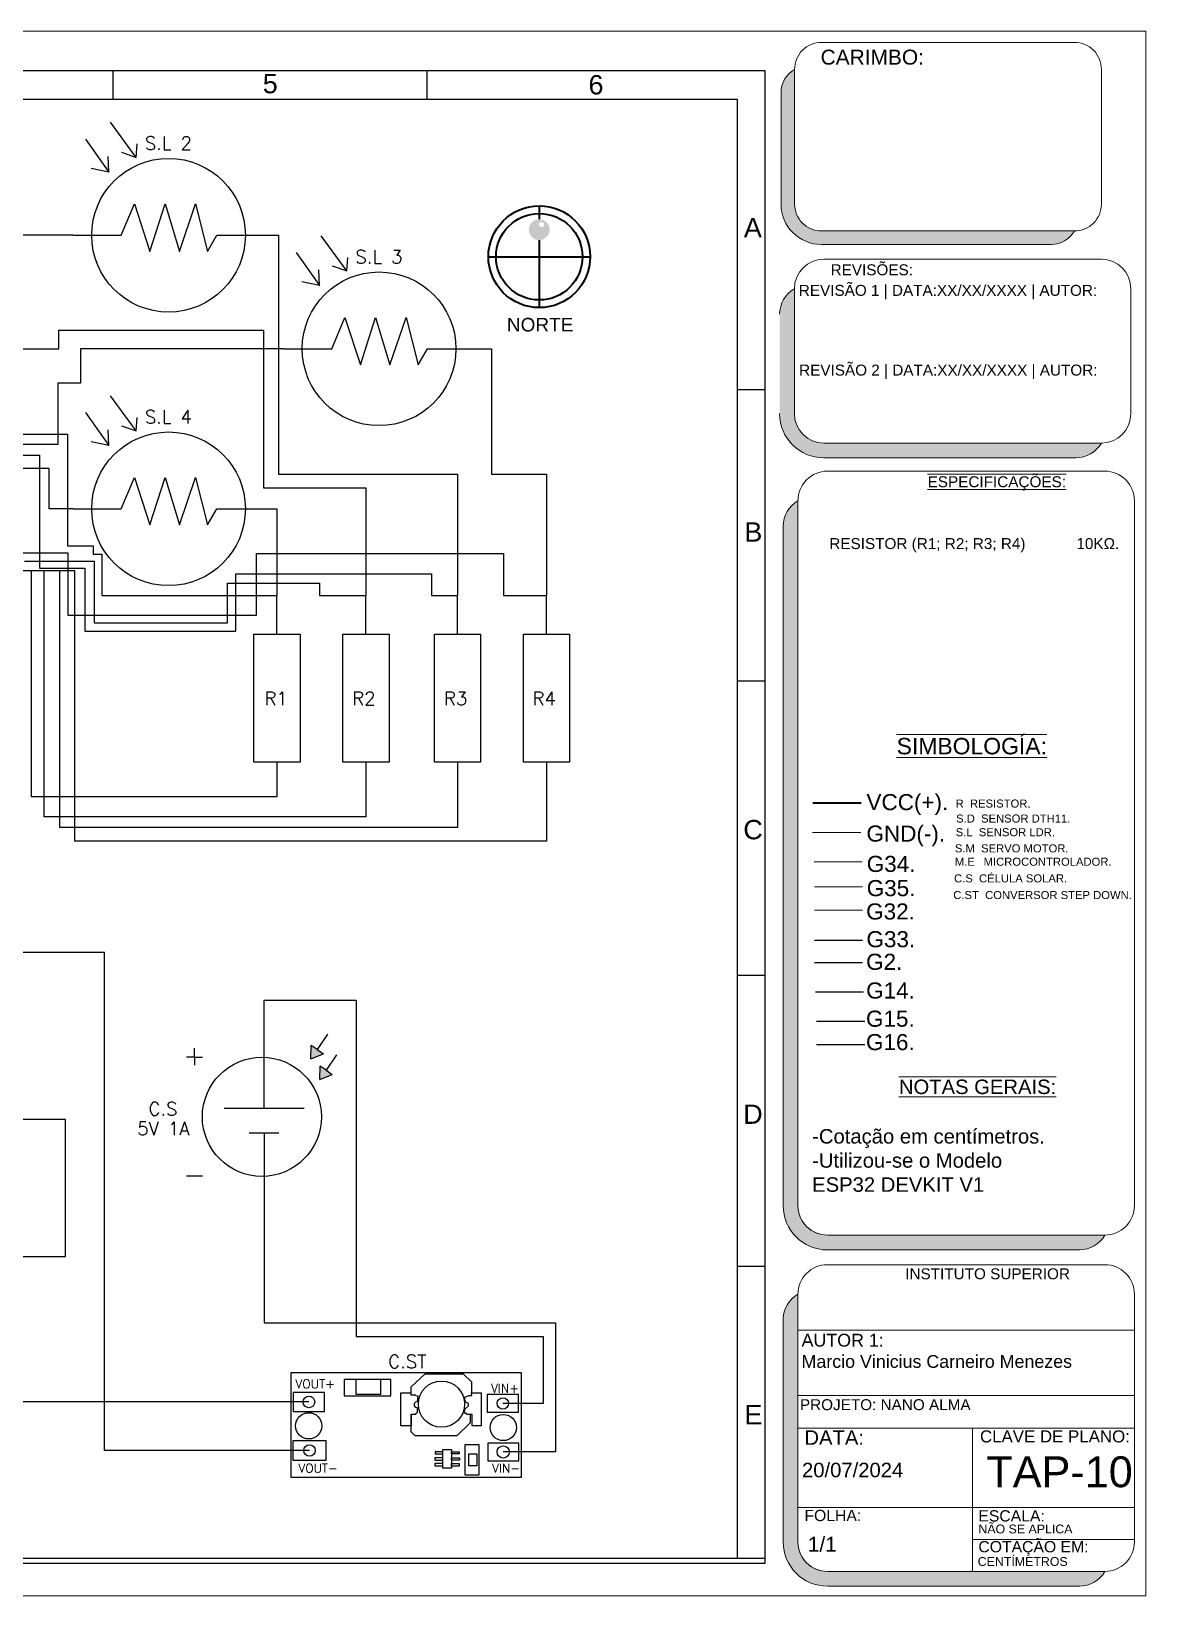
# Model space of a CAD drawing. Header units: inches. Extents: x 24 to 314, y 15 to 209.
# Drawn here: x 175 to 313.5, y 14.5 to 209 of the extents above; entities that cross this region are included whole.
import ezdxf
from ezdxf.enums import TextEntityAlignment as Align

# ---------------------------------------------------------------- set-up
doc = ezdxf.new("R2010")
doc.units = ezdxf.units.IN
doc.layers.add('1', color=1, linetype='Continuous')
for name, color, linetype, lineweight in [('MURO TABLAROCA', 100, 'Continuous', 15), ('MUROS', 1, 'Continuous', 40), ('PUERTAS', 33, 'LÍMITE2', 9), ('TEXTOS', 11, 'Continuous', 13), ('TRAZOS 1', 70, 'Continuous', 9), ('TRAZOS 3', 50, 'Continuous', 9)]:
    doc.layers.add(name, color=color, linetype=linetype, lineweight=lineweight)
doc.styles.add('ROMANS', font='romans', dxfattribs={"height": 1.5})
doc.linetypes.add('LÍMITE2', pattern='A,6.35,-2.54,[132,ltypeshp.shx,S=2.54,R=0,X=-2.54,Y=0],-2.54,25.4', length=36.83)

# ---------------------------------------------------------------- blocks, each defined once
blk = doc.blocks.new('NORTE 2')
at = {"layer": 'TRAZOS 1', "linetype": 'ByBlock', "ltscale": 0.001}
h = blk.add_hatch(color=1, dxfattribs=at)
h.set_gradient(color1=(255, 0, 0), color2=(255, 128, 128), one_color=1, tint=0.75)
h.paths.add_polyline_path([(-2.84, 0, 1), (-6.36, 0, 1)])
h.paths.add_polyline_path([(-5.9, 0.38, -1), (-5.02, 0.38, -1)], flags=16)
at = {"layer": 'MUROS'}
for p, q in [((0, -8.65), (0, 8.65)), ((-8.65, 0), (-6.36, 0)), ((-2.84, 0), (8.65, 0))]:
    blk.add_line(p, q, dxfattribs=at)
for radius in [8.65, 7.35]:
    blk.add_circle((0, 0), radius, dxfattribs=at)

msp = doc.modelspace()

# ---------------------------------------------------------------- hatches: boundary and pattern name
at = {"layer": '1'}
h = msp.add_hatch(color=7, dxfattribs=at)
h.paths.add_polyline_path([(210.87, 80.34), (210.85, 78.68), (212.39, 79.32), (211.63, 79.83)])
h.paths.add_polyline_path([(209.76, 82.9), (209.74, 81.24), (211.28, 81.88), (210.52, 82.39)])
at = {"layer": 'MUROS', "linetype": 'ByBlock', "ltscale": 0.001}
h = msp.add_hatch(color=252, dxfattribs=at)
h.set_gradient(color1=(132, 132, 132), color2=(148, 148, 148), one_color=1, tint=0.58)
h.paths.add_polyline_path([(273.5, 157.78, -0.414214), (269.83, 161.46), (269.83, 176.98, 0.267949), (267.99, 173.8), (267.99, 161.46, 0.414214), (273.5, 155.95), (304.81, 155.95, 0.267949), (307.99, 157.78)])
at = {"layer": 'MUROS', "linetype": 'ByBlock', "ltscale": 0.01}
h = msp.add_hatch(color=8, dxfattribs=at)
h.set_gradient(color1=(128, 128, 128), color2=(163, 163, 163), one_color=1, tint=0.64)
edge = h.paths.add_edge_path()
edge.add_arc((272.11, 147.44), 3.67, 120, 180)
edge.add_line((268.43, 147.44), (268.43, 63.01))
edge.add_arc((273.94, 63.01), 5.51, 180, 270)
edge.add_line((273.94, 57.5), (305.25, 57.5))
edge.add_arc((305.25, 61.17), 3.67, 270, 330)
edge.add_line((308.43, 59.34), (273.94, 59.34))
edge.add_arc((273.94, 63.01), 3.67, 180, 270, ccw=False)
edge.add_line((270.27, 63.01), (270.27, 150.62))
h = msp.add_hatch(color=8, dxfattribs=at)
h.set_gradient(color1=(128, 128, 128), color2=(163, 163, 163), one_color=1, tint=0.64)
edge = h.paths.add_edge_path()
edge.add_arc((305.25, 19.37), 3.67, 270, 330)
edge.add_line((308.43, 17.54), (273.94, 17.54))
edge.add_arc((273.94, 21.21), 3.67, 180, 270, ccw=False)
edge.add_line((270.27, 21.21), (270.27, 51.99))
edge.add_arc((272.1, 48.81), 3.67, 119.9036, 176.9058)
edge.add_line((268.43, 49.01), (268.43, 21.21))
edge.add_arc((273.94, 21.21), 5.51, 180, 270)
edge.add_line((273.94, 15.7), (305.25, 15.7))
at = {"layer": 'PUERTAS', "linetype": 'ByBlock', "ltscale": 0.001}
h = msp.add_hatch(color=253, dxfattribs=at)
h.set_gradient(color1=(173, 173, 173), color2=(179, 179, 179), one_color=1, tint=0.7)
h.paths.add_polyline_path([(273.2, 184.15, -0.414214), (269.85, 187.5), (269.85, 204.24, 0.268351), (268.17, 201.32), (268.17, 187.5, 0.414214), (273.2, 182.47), (301.75, 182.47, 0.267083), (304.65, 184.15)])

# ---------------------------------------------------------------- linework, layer by layer
at = {"color": 0}
for p, q in [((188.02, 193.29), (184.83, 197.67)), ((181.72, 195.57), (184.62, 191.47)), ((188.02, 193.29), (188.14, 194.98)), ((184.62, 191.47), (184.53, 193.42)), ((186.2, 193.95), (188.02, 193.29)), ((184.62, 191.47), (182.42, 191.93)), ((214.19, 179.18), (211, 183.56)), ((207.89, 181.46), (210.79, 177.36)), ((214.19, 179.18), (214.32, 180.87)), ((210.79, 177.36), (210.7, 179.31)), ((212.37, 179.84), (214.19, 179.18)), ((210.79, 177.36), (208.59, 177.82)), ((188.02, 159.29), (184.83, 163.67)), ((181.72, 161.57), (184.62, 157.47)), ((186.2, 159.95), (188.02, 159.29)), ((188.02, 159.29), (188.14, 160.98)), ((184.62, 157.47), (182.42, 157.93)), ((184.62, 157.47), (184.53, 159.42)), ((205.52, 134.05), (205.52, 138.86)), ((216.58, 134.05), (216.58, 138.86)), ((227.96, 134.05), (227.96, 138.86)), ((239.02, 134.05), (239.02, 138.86)), ((205.52, 118.14), (205.52, 113.83)), ((216.58, 118.14), (216.58, 113.83)), ((227.96, 118.14), (227.96, 113.83)), ((239.02, 118.14), (239.02, 113.83)), ((203.91, 75.13), (203.91, 78.28)), ((198.95, 75.13), (208.88, 75.13)), ((205.74, 72), (202.08, 72)), ((222.19, 40.49), (223.93, 42.08)), ((223.93, 42.08), (228.68, 42.08)), ((228.68, 42.08), (229.71, 41.09)), ((229.71, 41.09), (229.71, 39.74)), ((222.19, 39.45), (222.19, 40.49)), ((222.73, 39.45), (222.19, 39.45)), ((222.78, 39.37), (222.73, 39.45)), ((223.07, 39.3), (222.78, 39.37)), ((222.98, 38.65), (223.07, 39.3)), ((228.86, 39.21), (229.35, 39.4)), ((228.9, 38.62), (228.86, 39.21)), ((229.35, 39.4), (229.72, 39.4)), ((229.71, 39.74), (230.89, 39.74)), ((229.72, 39.4), (229.71, 39.74)), ((230.89, 39.74), (230.89, 35.63)), ((222.19, 34.88), (222.19, 37.1)), ((222.19, 37.1), (222.69, 37.1)), ((222.6, 38.46), (222.78, 38.6)), ((222.6, 38.11), (222.6, 38.46)), ((222.77, 37.93), (222.6, 38.11)), ((222.69, 37.1), (223, 37.31)), ((223, 37.88), (222.77, 37.93)), ((222.78, 38.6), (222.98, 38.65)), ((223, 37.31), (223, 37.88)), ((228.8, 37.2), (228.81, 37.47)), ((229.05, 37.2), (228.8, 37.2)), ((228.81, 37.47), (228.9, 37.75)), ((229.31, 38.39), (228.9, 38.62)), ((228.9, 37.75), (229.32, 38.1)), ((229.16, 37.06), (229.05, 37.2)), ((229.52, 37.06), (229.16, 37.06)), ((229.32, 38.1), (229.31, 38.39)), ((229.79, 37.06), (229.52, 37.06)), ((229.52, 37.06), (229.52, 35.99)), ((229.79, 35.63), (229.79, 37.06)), ((229.52, 35.99), (227.89, 34.38)), ((230.89, 35.63), (229.79, 35.63)), ((222.71, 34.38), (222.19, 34.88)), ((227.89, 34.38), (222.71, 34.38))]:
    msp.add_line(p, q, dxfattribs=at)
at = {"color": 1}
for p, q in [((180.17, 183.62), (112.41, 183.62)), ((206.34, 169.51), (181.09, 169.51)), ((181.09, 169.51), (181.09, 165.23)), ((181.09, 165.23), (178.28, 165.23)), ((178.28, 165.23), (178.28, 157.61)), ((178.28, 157.61), (112.41, 157.61)), ((177.22, 154.62), (112.41, 154.62)), ((177.22, 149.62), (177.22, 154.62)), ((180.17, 149.62), (177.22, 149.62)), ((203.91, 88.53), (215.38, 88.53)), ((215.38, 88.53), (215.38, 46.73)), ((215.38, 46.73), (238.6, 46.73)), ((238.6, 46.73), (238.6, 38.42)), ((209.49, 38.6), (116.92, 38.6)), ((238.6, 38.42), (233.6, 38.42))]:
    msp.add_line(p, q, dxfattribs=at)
at = {"color": 5}
for p, q in [((204.27, 183.62), (205.72, 183.62)), ((205.72, 183.62), (205.72, 153.92)), ((178.39, 169.51), (178.39, 171.81)), ((178.39, 171.81), (203.85, 171.81)), ((203.85, 171.81), (203.85, 152.21)), ((175.91, 169.51), (178.39, 169.51)), ((230.44, 169.51), (232.18, 169.51)), ((232.18, 169.51), (232.18, 153.92)), ((205.72, 153.92), (227.96, 153.92)), ((227.96, 153.92), (227.96, 138.86)), ((232.18, 153.92), (239.02, 153.92)), ((239.02, 153.92), (239.02, 138.86)), ((203.85, 152.21), (216.58, 152.21)), ((216.58, 152.21), (216.58, 138.86)), ((204.27, 149.62), (205.52, 149.62)), ((205.52, 149.62), (205.52, 138.86)), ((175.02, 141.92), (168.76, 141.88)), ((175.02, 113.83), (175.02, 141.92)), ((176.58, 141.92), (175.02, 141.92)), ((176.58, 111.33), (176.58, 141.92)), ((178.53, 141.92), (176.58, 141.92)), ((178.53, 110), (178.53, 141.92)), ((180.4, 141.92), (178.53, 141.92)), ((180.4, 108.31), (180.4, 141.92)), ((205.52, 113.83), (175.02, 113.83)), ((216.58, 113.83), (216.58, 111.33)), ((227.96, 113.83), (227.96, 110)), ((239.02, 113.83), (239.02, 108.31)), ((216.58, 111.33), (176.58, 111.33)), ((227.96, 110), (178.53, 110)), ((239.02, 108.31), (180.4, 108.31)), ((184.07, 94.46), (173.08, 94.46)), ((184.07, 32.57), (184.07, 94.46)), ((203.91, 59.36), (203.91, 48.43)), ((203.91, 48.43), (240.13, 48.43)), ((240.13, 48.43), (240.13, 32.38)), ((209.56, 32.57), (184.07, 32.57)), ((240.13, 32.38), (233.65, 32.38))]:
    msp.add_line(p, q, dxfattribs=at)
at = {"color": 30}
for p, q in [((110.6, 158.88), (179.48, 158.88)), ((179.48, 158.88), (179.48, 145.03)), ((179.48, 145.03), (182.67, 145.03)), ((182.67, 145.03), (182.67, 143.96)), ((182.67, 143.96), (183.74, 143.96)), ((183.74, 143.96), (183.74, 138.86)), ((183.74, 138.86), (205.52, 138.86))]:
    msp.add_line(p, q, dxfattribs=at)
at = {"color": 74}
for p, q in [((114.18, 156.27), (176.02, 156.27)), ((176.02, 156.27), (176.02, 142.25)), ((176.02, 142.25), (181.65, 142.25)), ((181.65, 142.25), (181.65, 134.39)), ((200.4, 134.39), (200.4, 141.55)), ((200.4, 141.55), (224.71, 141.55)), ((224.71, 141.55), (224.71, 138.86)), ((224.71, 138.86), (227.96, 138.86)), ((181.65, 134.39), (200.4, 134.39)), ((272.33, 96.02), (278.29, 96.02))]:
    msp.add_line(p, q, dxfattribs=at)
at = {"color": 212}
for p, q in [((173.28, 144.16), (179.52, 144.16)), ((179.52, 144.16), (179.52, 136.4)), ((202.98, 136.4), (202.98, 144.06)), ((202.98, 144.06), (233.68, 144.06)), ((233.68, 144.06), (233.68, 138.86)), ((233.68, 138.86), (239.02, 138.86)), ((179.52, 136.4), (202.98, 136.4))]:
    msp.add_line(p, q, dxfattribs=at)
at = {"color": 40}
for p, q in [((174.15, 143.12), (182.79, 143.12)), ((182.79, 143.12), (182.79, 135.45)), ((199.37, 135.45), (199.37, 140.36)), ((199.37, 140.36), (210.8, 140.36)), ((210.8, 140.36), (210.8, 138.86)), ((210.8, 138.86), (216.58, 138.86)), ((182.79, 135.45), (199.37, 135.45))]:
    msp.add_line(p, q, dxfattribs=at)
at = {"color": 23}
for p, q in [((272.33, 93.24), (278.29, 93.24)), ((179.22, 73.71), (168.69, 73.71)), ((179.22, 56.67), (179.22, 73.71)), ((163.58, 56.67), (179.22, 56.67))]:
    msp.add_line(p, q, dxfattribs=at)
at = {"color": 140}
msp.add_line((272.44, 89.58), (278.41, 89.58), dxfattribs=at)
at = {"color": 134}
msp.add_line((272.6, 85.94), (278.57, 85.94), dxfattribs=at)
for p, q in [((211.8, 84.3), (210.52, 82.39)), ((209.74, 81.24), (209.76, 82.9)), ((209.74, 81.24), (211.28, 81.88)), ((210.52, 82.39), (209.76, 82.9)), ((210.52, 82.39), (211.28, 81.88)), ((212.91, 81.73), (211.63, 79.83)), ((210.85, 78.68), (210.87, 80.34)), ((211.63, 79.83), (210.87, 80.34)), ((211.63, 79.83), (212.39, 79.32)), ((210.85, 78.68), (212.39, 79.32))]:
    msp.add_line(p, q)
at = {"color": 146}
msp.add_line((272.6, 83.02), (278.57, 83.02), dxfattribs=at)
at = {"color": 0}
for points in [[(202.65, 134.05), (208.4, 134.05), (208.4, 118.14), (202.65, 118.14)], [(213.71, 134.05), (219.46, 134.05), (219.46, 118.14), (213.71, 118.14)], [(225.08, 134.05), (230.83, 134.05), (230.83, 118.14), (225.08, 118.14)], [(236.14, 134.05), (241.89, 134.05), (241.89, 118.14), (236.14, 118.14)], [(207.3, 42.26), (235.85, 42.26), (235.85, 29.21), (207.3, 29.21)], [(213.87, 39.37), (219.66, 39.37), (219.66, 41.41), (213.87, 41.41)], [(215.31, 39.58), (218.43, 39.58), (218.43, 41.41), (215.31, 41.41)], [(207.54, 37.42), (211.44, 37.42), (211.44, 39.79), (207.54, 39.79)], [(231.66, 37.31), (235.54, 37.31), (235.54, 39.53), (231.66, 39.53)], [(207.54, 33.82), (211.57, 33.82), (211.57, 31.32), (207.54, 31.32)], [(228.92, 33.3), (230.61, 33.3), (230.61, 29.48), (228.92, 29.48)], [(231.73, 31.27), (235.57, 31.27), (235.57, 33.49), (231.73, 33.49)], [(226.14, 31.67), (225.14, 31.67), (225.14, 31.37), (226.14, 31.37)], [(226.14, 32.4), (225.17, 32.4), (225.17, 32.15), (226.14, 32.15)], [(226.14, 32.68), (227.21, 32.68), (227.21, 30.37), (226.14, 30.37)], [(227.21, 32.4), (228.16, 32.4), (228.16, 32.14), (227.21, 32.14)], [(227.21, 31.67), (228.2, 31.67), (228.2, 31.37), (227.21, 31.37)], [(229.37, 32.16), (230.36, 32.16), (230.36, 30.65), (229.37, 30.65)], [(226.14, 30.95), (225.12, 30.95), (225.12, 30.66), (226.14, 30.66)], [(227.21, 30.93), (228.17, 30.93), (228.17, 30.6), (227.21, 30.6)]]:
    msp.add_lwpolyline(points, close=True, dxfattribs=at)
msp.add_lwpolyline([(222.19, 37.1), (222.19, 35.63), (220.91, 35.63), (220.91, 39.73), (222.19, 39.73)], dxfattribs=at)
msp.add_circle((203.64, 74.04), 7.4)
for centre, radius in [((225.96, 38.33), 2.87), ((209.49, 38.6), 0.724), ((233.6, 38.42), 0.712), ((209.46, 35.63), 1.63), ((233.65, 35.42), 1.63), ((209.56, 32.57), 0.717), ((233.65, 32.38), 0.761)]:
    msp.add_circle(centre, radius, dxfattribs=at)
at = {"layer": '1', "color": 1}
for p, q in [((26.9, 204.08), (266.15, 204.08)), ((185.12, 204.08), (185.12, 200.53)), ((224.13, 204.08), (224.13, 200.53)), ((266.15, 204.08), (266.15, 18.51)), ((29.94, 200.53), (262.71, 200.53)), ((262.71, 200.53), (262.71, 19.19)), ((266.15, 164.39), (262.71, 164.39)), ((266.15, 128.2), (262.71, 128.2)), ((266.15, 91.62), (262.71, 91.62)), ((266.15, 55.43), (262.71, 55.43)), ((26.9, 19.19), (266.15, 19.19)), ((266.15, 18.51), (26.9, 18.51))]:
    msp.add_line(p, q, dxfattribs=at)
at = {"layer": '1', "color": 7}
for p, q in [((186.16, 183.62), (187.79, 187.52)), ((187.79, 187.52), (189.73, 181.61)), ((189.73, 181.61), (191.6, 187.52)), ((191.6, 187.52), (193.39, 181.61)), ((193.39, 181.61), (195.41, 187.52)), ((195.41, 187.52), (196.89, 181.61)), ((180.17, 183.62), (186.16, 183.62)), ((196.89, 181.61), (198.05, 183.62)), ((198.05, 183.62), (204.27, 183.62)), ((212.33, 169.51), (213.96, 173.41)), ((213.96, 173.41), (215.9, 167.5)), ((215.9, 167.5), (217.77, 173.41)), ((217.77, 173.41), (219.56, 167.5)), ((219.56, 167.5), (221.58, 173.41)), ((221.58, 173.41), (223.06, 167.5)), ((169.69, 169.51), (175.91, 169.51)), ((206.34, 169.51), (212.33, 169.51)), ((223.06, 167.5), (224.22, 169.51)), ((224.22, 169.51), (230.44, 169.51)), ((186.16, 149.62), (187.79, 153.52)), ((187.79, 153.52), (189.73, 147.61)), ((189.73, 147.61), (191.6, 153.52)), ((191.6, 153.52), (193.39, 147.61)), ((193.39, 147.61), (195.41, 153.52)), ((195.41, 153.52), (196.89, 147.61)), ((180.17, 149.62), (186.16, 149.62)), ((196.89, 147.61), (198.05, 149.62)), ((198.05, 149.62), (204.27, 149.62)), ((195.25, 81.44), (195.25, 82.58)), ((195.25, 81.44), (194.26, 81.44)), ((195.25, 81.44), (196.24, 81.44)), ((195.25, 81.44), (195.25, 80.47)), ((196.24, 66.65), (194.26, 66.65))]:
    msp.add_line(p, q, dxfattribs=at)
at = {"layer": '1', "color": 0}
for p, q in [((203.91, 78.28), (203.91, 88.53)), ((203.91, 72), (203.91, 59.36))]:
    msp.add_line(p, q, dxfattribs=at)
at = {"layer": '1', "color": 7}
for centre in [(192.04, 183.62), (218.21, 169.51), (192.04, 149.62)]:
    msp.add_circle(centre, 9.55, dxfattribs=at)
at = {"layer": 'MURO TABLAROCA', "color": 5, "linetype": 'ByBlock', "ltscale": 0.001}
msp.add_line((272.09, 109.4), (278.08, 109.4), dxfattribs=at)
at = {"layer": 'MURO TABLAROCA', "color": 6, "linetype": 'ByBlock', "ltscale": 0.001}
msp.add_line((272.27, 105.73), (278.25, 105.73), dxfattribs=at)
at = {"layer": 'MURO TABLAROCA', "color": 30, "linetype": 'ByBlock', "ltscale": 0.001}
msp.add_line((272.33, 102.64), (278.31, 102.64), dxfattribs=at)
at = {"layer": 'MURO TABLAROCA', "color": 40, "linetype": 'ByBlock', "ltscale": 0.001}
msp.add_line((272.33, 99.74), (278.31, 99.74), dxfattribs=at)
at = {"layer": 'MUROS', "linetype": 'ByBlock', "ltscale": 0.01}
msp.add_line((272.14, 113.08), (278.13, 113.08), dxfattribs=at)
at = {"layer": 'TRAZOS 3', "color": 1}
for p, q in [((268.17, 187.5), (268.17, 201.34)), ((301.75, 182.47), (273.2, 182.47)), ((273.5, 180.65), (307.99, 180.65)), ((269.83, 161.46), (269.83, 176.98)), ((311.66, 176.98), (311.66, 161.46)), ((307.99, 157.78), (273.5, 157.78)), ((304.81, 155.95), (273.5, 155.95)), ((270.27, 63.01), (270.27, 150.62)), ((268.43, 63.01), (268.43, 147.44)), ((308.43, 59.34), (273.94, 59.34)), ((305.25, 57.5), (273.94, 57.5)), ((270.27, 21.21), (270.27, 51.99)), ((268.43, 21.21), (268.43, 49.01)), ((270.27, 47.52), (312.1, 47.52)), ((270.27, 39.41), (312.1, 39.41)), ((270.27, 35.34), (312.1, 35.34)), ((291.99, 35.34), (291.99, 17.54)), ((270.27, 25.46), (291.99, 25.46)), ((291.99, 25.46), (312.1, 25.46)), ((291.99, 21.5), (312.1, 21.5)), ((308.43, 17.54), (273.94, 17.54)), ((305.25, 15.7), (273.94, 15.7))]:
    msp.add_line(p, q, dxfattribs=at)
at = {"layer": 'TRAZOS 3'}
for p, q in [((269.83, 165.96), (269.83, 176.98)), ((269.83, 176.97), (269.83, 165.98))]:
    msp.add_line(p, q, dxfattribs=at)
at = {"layer": 'TRAZOS 3', "color": 1}
msp.add_lwpolyline([(24.42, 208.97), (313.5, 208.97), (313.5, 14.52), (24.42, 14.52)], dxfattribs=at)
for points in [[(273.2, 207.59), (304.65, 207.59, -0.414214), (308, 204.24), (308, 187.5, -0.414214), (304.65, 184.15), (273.2, 184.15, -0.414214), (269.85, 187.5), (269.85, 204.24, -0.414214)], [(308.43, 59.34), (273.94, 59.34, -0.414214), (270.27, 63.01), (270.27, 150.62, -0.414214), (273.94, 154.3), (308.43, 154.3, -0.414214), (312.1, 150.62), (312.1, 63.01, -0.414214)], [(308.43, 17.54), (273.94, 17.54, -0.414214), (270.27, 21.21), (270.27, 51.99, -0.414214), (273.94, 55.66), (308.43, 55.66, -0.414214), (312.1, 51.99), (312.1, 21.21, -0.414214)]]:
    msp.add_lwpolyline(points, format="xyb", close=True, dxfattribs=at)
for centre, radius, start, end in [((271.53, 201.33), 3.36, 120.0496, 179.8644), ((273.2, 187.5), 5.03, 180, 270), ((301.74, 185.83), 3.36, 270.1356, 329.9504), ((273.5, 176.98), 3.67, 90, 180), ((307.99, 176.98), 3.67, 0, 90), ((271.67, 173.8), 3.67, 120, 180), ((273.5, 161.46), 5.51, 180, 270), ((273.5, 161.46), 3.67, 180, 270), ((273.5, 161.46), 3.67, 180, 270), ((307.99, 161.46), 3.67, 270, 0), ((304.81, 159.62), 3.67, 270, 330), ((272.11, 147.44), 3.67, 120, 180), ((273.94, 63.01), 5.51, 180, 270), ((273.94, 63.01), 3.67, 180, 270), ((305.25, 61.17), 3.67, 270, 330), ((272.1, 48.81), 3.67, 119.9036, 176.9058), ((273.94, 21.21), 5.51, 180, 270), ((273.94, 21.21), 3.67, 180, 270), ((305.25, 19.37), 3.67, 270, 330)]:
    msp.add_arc(centre, radius, start, end, dxfattribs=at)

# ---------------------------------------------------------------- block references
at = {"layer": 'TRAZOS 1', "linetype": 'ByBlock', "xscale": 0.7312144495587367, "yscale": 0.7312144495587367, "zscale": 0.7312144495587367, "rotation": 270}
msp.add_blockref('NORTE 2', (238.12, 180.95), dxfattribs=at)

# ---------------------------------------------------------------- texts
at = {"color": 1, "style": 'ROMANS'}
for s, p in [('S.L 2', (192.02, 194.24)), ('S.L 3', (218.19, 180.13)), ('S.L 4', (192.02, 160.24)), ('R1', (205.41, 125.23)), ('R2', (216.33, 125.23)), ('R3', (227.73, 125.23)), ('R4', (238.73, 125.23)), ('C.S', (191.35, 74.21)), ('C.ST', (221.71, 42.8))]:
    msp.add_text(s, height=1.645, dxfattribs=at).set_placement(p, align=Align.CENTER)
at = {"color": 0, "style": 'ROMANS'}
msp.add_text('5V 1A', height=1.645, dxfattribs=at).set_placement((191.4, 71.77), align=Align.CENTER)
at = {"style": 'ROMANS'}
for s, p in [('VOUT+', (210.27, 40.3)), ('VIN+', (233.86, 39.74)), ('VOUT-', (210.63, 29.81)), ('VIN-', (233.99, 29.82))]:
    msp.add_text(s, height=1.1, rotation=360, dxfattribs=at).set_placement(p, align=Align.CENTER)
at = {"layer": 'TEXTOS', "color": 74, "linetype": 'ByBlock', "ltscale": 0.01, "insert": (273.09, 206.69), "char_height": 1.86, "width": 36.6183, "attachment_point": 1}
msp.add_mtext('{\\fArial|b0|i0|c0|p34;CARIMBO:}', dxfattribs=at)
at = {"layer": 'TEXTOS', "color": 1, "char_height": 2.4, "width": 12.6418, "attachment_point": 1}
for s, insert in [('{\\fArial|b0|i0|c0|p34;5}', (203.75, 203.67)), ('{\\fArial|b0|i0|c0|p34;6}', (244.24, 203.53)), ('{\\fArial|b0|i0|c0|p34;A}', (263.55, 185.77)), ('{\\fArial|b0|i0|c0|p34;B}', (263.61, 147.94)), ('{\\fArial|b0|i0|c0|p34;C}', (263.48, 110.94)), ('{\\fArial|b0|i0|c0|p34;D}', (263.47, 75.57)), ('{\\fArial|b0|i0|c0|p34;E}', (263.61, 38.22))]:
    msp.add_mtext(s, dxfattribs=dict(at, insert=insert))
at = {"layer": 'TEXTOS', "color": 74, "attachment_point": 1}
for s, insert, char_height, width in [('{\\fArial|b0|i0|c0|p34;REVISÕES:}', (274.33, 180.01), 1.3599, 209.2265), ('{\\fArial|b0|i0|c0|p34;REVISÃO 1 | DATA:XX/XX/XXXX | AUTOR:}', (270.38, 177.45), 1.3599, 35.8621), ('{\\fArial|b0|i0|c0|p34;REVISÃO 2 | DATA:XX/XX/XXXX | AUTOR:}', (270.42, 167.54), 1.3599, 35.8621), ('{\\fArial|b0|i0|c0|p34;\\L\\OESPECIFICAÇÕES:}', (286.39, 153.66), 1.3599, 19.1196), ('{\\fBernard MT Condensed|b0|i0|c0|p18;\\P\\fArial|b0|i0|c0|p34;\\P    RESISTOR (R1; R2; R3; R4)            10KΩ.\\P }', (272.06, 150.51), 1.3599, 41.5686), ('{\\fArial|b0|i0|c0|p34;\\L\\OSIMBOLOGÍA:}', (282.54, 121.14), 2.0398, 13.174), ('{\\fArial|b0|i0|c0|p34;VCC(\\C1;+\\C74;).}', (278.79, 114.16), 2.0005, 35.1715), ('{\\fArial|b0|i0|c0|p34;R  RESISTOR.}', (289.87, 113.48), 1, 29.6245), ('{\\fArial|b0|i0|c0|p34;S.D  SENSOR DTH11.}', (289.93, 111.62), 1, 29.6245), ('{\\fArial|b0|i0|c0|p34;GND(\\C5;-\\C74;).}', (278.79, 110.25), 2.0005, 35.1715), ('{\\fArial|b0|i0|c0|p34;S.L  SENSOR LDR.}', (289.88, 109.92), 1, 29.6245), ('{\\fArial|b0|i0|c0|p34;S.M  SERVO MOTOR.}', (289.78, 107.91), 1, 29.6245), ('{\\fArial|b0|i0|c0|p34;G34.}', (278.82, 106.48), 2.0005, 35.1715), ('{\\fArial|b0|i0|c0|p34;\\H0.714286x;M.E\\H1.4x;  \\H0.714286x;MICROCONTROLADOR.}', (289.78, 106.25), 1.4, 29.6245), ('{\\fArial|b0|i0|c0|p34;G35.}', (278.82, 103.47), 2.0005, 35.1715), ('{\\fArial|b0|i0|c0|p34;C.S  CÉLULA SOLAR.}', (289.68, 104.18), 1, 29.6245), ('{\\fArial|b0|i0|c0|p34;C.ST  CONVERSOR STEP DOWN.}', (289.58, 102.11), 1, 29.6245), ('{\\fArial|b0|i0|c0|p34;G32.}', (278.75, 100.57), 2.0005, 35.1715), ('{\\fArial|b0|i0|c0|p34;G33.}', (278.79, 97.12), 2.0005, 35.1715), ('{\\fArial|b0|i0|c0|p34;G2.}', (278.74, 94.31), 2.0005, 35.1715), ('{\\fArial|b0|i0|c0|p34;G14.}', (278.75, 90.74), 2.0005, 35.1715), ('{\\fArial|b0|i0|c0|p34;G15.}', (278.73, 87.24), 2.0005, 35.1715), ('{\\fArial|b0|i0|c0|p34;G16.}', (278.73, 84.33), 2.0005, 35.1715), ('{\\fArial|b0|i0|c0|p34;\\L\\ONOTAS GERAIS:}', (282.82, 78.67), 1.8, 28.7188), ('{\\fArial|b0|i0|c0|p34;-Cotação em centímetros.\\P-Utilizou-se o Modelo \\PESP32 DEVKIT V1\\P\\P }', (272.04, 72.52), 1.8, 40.1479), ('{\\fArial|b0|i0|c0|p34;INSTITUTO SUPERIOR}', (283.61, 55.21), 1.3599, 43.9091), ('{\\fArial|b0|i0|c0|p34;AUTOR 1: \\PMarcio Vinicius Carneiro Menezes}', (270.72, 47.07), 1.5865, 60.7346), ('{\\fArial|b0|i0|c0|p34;PROJETO: NANO ALMA}', (270.52, 38.94), 1.3599, 44.3071), ('{\\fArial|b0|i0|c0|p34;DATA:}', (271.08, 35.07), 1.8, 40.6092), ('{\\fArial|b0|i0|c0|p34;CLAVE DE PLANO:}', (292.9, 35.07), 1.5, 21.2143), ('{\\fArial|b0|i0|c0|p34;20/07/2024}', (270.78, 31.04), 1.8, 12.6418), ('{\\fArial|b0|i0|c0|p34;TAP-10}', (293.7, 31.84), 3.8416, 21.7671), ('{\\fArial|b0|i0|c0|p34;FOLHA:}', (271.08, 25.19), 1.4, 17.9311), ('{\\fArial|b0|i0|c0|p34;NÃO SE APLICA}', (292.7, 23.36), 1.1, 17.7052), ('{\\fArial|b0|i0|c0|p34;ESCALA:}', (292.7, 25.14), 1.4, 10.1645), ('{\\fArial|b0|i0|c0|p34;1/1}', (271.5, 21.84), 1.8573, 12.6418), ('{\\fArial|b0|i0|c0|p34;COTAÇÃO EM:}', (292.7, 21.31), 1.4, 14.5001), ('{\\fArial|b0|i0|c0|p34;CENTÍMETROS}', (292.62, 19.32), 1.1, 14.3993)]:
    msp.add_mtext(s, dxfattribs=dict(at, insert=insert, char_height=char_height, width=width))
at = {"layer": 'TEXTOS', "insert": (234.1, 173.35), "char_height": 1.688, "width": 25.2826, "attachment_point": 1}
msp.add_mtext('{\\fArial|b0|i0|c0|p34;NORTE}', dxfattribs=at)

doc.saveas('drawing.dxf')
